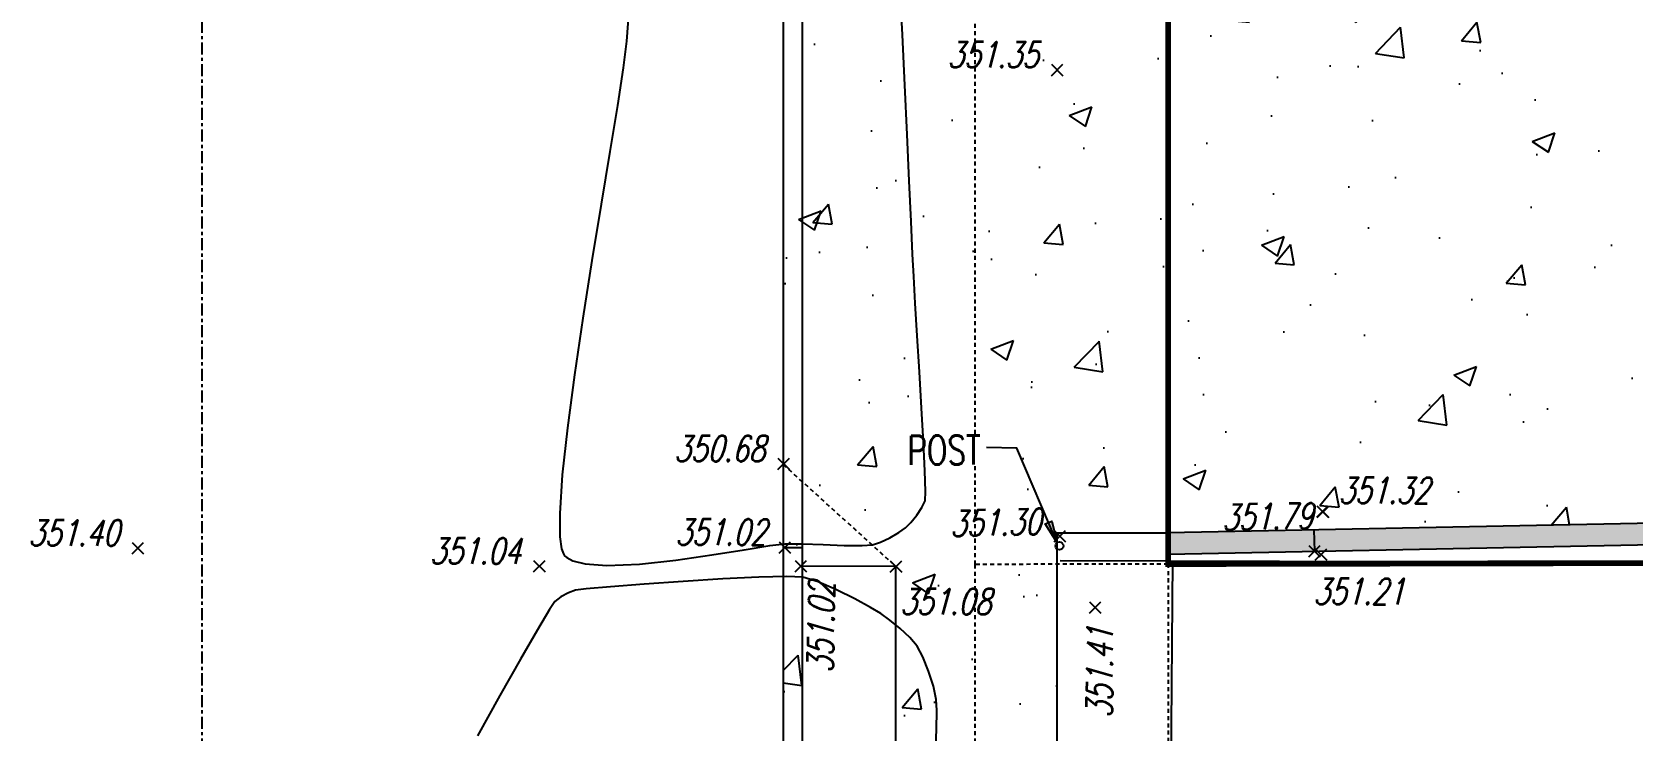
# Model space of a CAD drawing. Header units: feet. Extents: x 5005 to 5347, y 4757 to 5218.
# Drawn here: x 5006.61 to 5056.3, y 4961.27 to 4982.96 of the extents above; entities that cross this region are included whole.
import ezdxf

# ---------------------------------------------------------------- set-up
doc = ezdxf.new("R2010")
doc.units = ezdxf.units.FT
doc.header["$LTSCALE"] = 0.5
doc.header["$MEASUREMENT"] = 0
for name, pattern in [('CENTER2', [1.125, 0.75, -0.125, 0.125, -0.125]), ('DASHED2', [0.375, 0.25, -0.125]), ('PHANTOM2', [1.25, 0.625, -0.125, 0.125, -0.125, 0.125, -0.125])]:
    doc.linetypes.add(name, pattern=pattern)
for name, color, linetype in [('CL', 4, 'CENTER2'), ('CONTOUR MNR', 252, 'Continuous'), ('EG', 7, 'Continuous'), ('ELEV', 1, 'Continuous'), ('FENCE-CHAINL', 4, 'CHAIN LINIK FENCE'), ('FENCE-WOOD', 4, 'FENCELINE2'), ('HATCH', 252, 'Continuous'), ('PL WIDE', 20, 'PHANTOM2'), ('POINTS-TOPO DISPLAY', 183, 'Continuous'), ('POINTS-TOPO FL', 183, 'Continuous'), ('REC-MAP 14336', 7, 'Continuous'), ('RIGHT-OF-WAY', 7, 'DASHED2'), ('TC', 6, 'Continuous'), ('TOPO', 2, 'Continuous'), ('TOPO LABELS', 2, 'Continuous'), ('TOPO-DATE', 7, 'Continuous')]:
    doc.layers.add(name, color=color, linetype=linetype)
doc.layers.add('PL', color=20, linetype='PHANTOM2', plot=False)
doc.layers.add('Tie line', color=5, linetype='DASHED2', plot=False)
doc.styles.add('SIMPL_010', font='simplex.shx', dxfattribs={"width": 0.75, "oblique": 15, "height": 1})
doc.styles.add('SIMPLEX', font='simplex.shx', dxfattribs={"width": 0.75, "oblique": 15, "height": 0.08})
doc.styles.get("Standard").update_dxf_attribs({"font": 'simplex.shx', "width": 0.8})
doc.linetypes.add('CHAIN LINIK FENCE', pattern='A,0.5,-0.2,["X",Standard,S=0.1,R=0,X=-0.1,Y=-0.05],-0.25', length=0.95)
doc.linetypes.add('FENCELINE2', pattern='A,0.25,-0.1,[132,ltypeshp.shx,S=0.1,R=0,X=-0.1,Y=0],-0.1,1', length=1.45)
pattern_1 = [(50, (0, 0), (7.172602, -0.6275213), [0.75, -8.25]), (355, (0, 0), (-1.387513, 7.521921), [0.6, -6.6]), (100.45144, (0.598, -0.052), (5.7850885, 6.8944), [0.637402, -7.011421]), (46.1842, (0, 2), (10.672413, -1.655193), [1.125, -12.375]), (96.63564, (0.889, 1.862), (9.34662, 9.741186), [0.956103, -10.517138]), (351.18416, (0, 2), (9.34662, 9.741186), [0.9, -9.9]), (21, (1, 1.5), (5.9690705, -4.026189), [0.75, -8.25]), (326, (1, 1.5), (2.433153, 7.2515005), [0.6, -6.6]), (71.45144, (1.4974, 1.1645), (8.402224, 3.2253115), [0.637402, -7.011421]), (37.5, (0, 0), (0.12159855, 3.3289385), [0, -6.52, 0, -6.7, 0, -6.625]), (7.5, (0, 0), (2.6306954, 3.9441171), [0, -3.82, 0, -6.37, 0, -2.525]), (327.5, (-2.23, 0), (5.3382244, -0.2255487), [0, -2.5, 0, -7.8, 0, -10.35]), (317.5, (-3.23, 0), (5.8318617, 1.0010498), [0, -3.25, 0, -5.18, 0, -7.35])]

# ---------------------------------------------------------------- blocks, each defined once
blk = doc.blocks.new('CR 14336')
at = {"layer": 'CL'}
blk.add_line((544.169, 1936.631), (544.169, 1537.198), dxfattribs=at)
at = {"layer": 'PL'}
for q in [(574.169, 1792.536), (699.263, 1742.5)]:
    blk.add_line((574.169, 1742.245), q, dxfattribs=at)
at = {"layer": 'PL WIDE', "const_width": 0.18}
blk.add_lwpolyline([(574.169, 1742.245), (574.169, 1792.536), (699.263, 1792.586), (699.263, 1742.5), (574.169, 1742.245)], dxfattribs=at)
at = {"layer": 'RIGHT-OF-WAY'}
blk.add_line((574.169, 1742.252), (574.169, 1567.218), dxfattribs=at)
at = {"layer": 'Tie line'}
for p, q in [((568.169, 1792.533), (568.169, 1742.233)), ((574.169, 1742.245), (568.169, 1742.233)), ((568.169, 1742.233), (568.169, 1692.223))]:
    blk.add_line(p, q, dxfattribs=at)
blk = doc.blocks.new('PUNTA DE FLECHA')
at = {"layer": 'TOPO LABELS'}
h = blk.add_hatch(color=256, dxfattribs=at)
h.dxf.hatch_style = 1
h.paths.add_polyline_path([(4545.85, 4840.48), (4545.09, 4839.99), (4546.94, 4837.97)])
blk.add_lwpolyline([(4546.94, 4837.97), (4545.85, 4840.48), (4545.09, 4839.99), (4546.94, 4837.97)], dxfattribs=at)
blk = doc.blocks.new('*U236')
at = {"color": 0, "linetype": 'ByBlock', "lineweight": -2, "transparency": 16777216}
for p, q in [((-0.71, -0.71), (0.71, 0.71)), ((-0.71, 0.71), (0.71, -0.71))]:
    blk.add_line(p, q, dxfattribs=at)
blk = doc.blocks.new('*U301', base_point=(5038.428, 4981.787, 351.353))
at = {"layer": 'TOPO-DATE', "color": 183, "linetype": 'ByBlock', "insert": (5037.855, 4981.86, 351.353), "char_height": 0.8, "attachment_point": 9, "style": 'SIMPLEX'}
blk.add_mtext('351.35', dxfattribs=at)
blk = doc.blocks.new('*U302', base_point=(5038.428, 4981.787, 351.353))
at = {"layer": 'ELEV', "linetype": 'ByBlock', "lineweight": -2}
blk.add_blockref('*U301', (5038.428, 4981.787, 351.353), dxfattribs=at)
blk = doc.blocks.new('*U303', base_point=(5038.428, 4981.787, 351.353))
at = {"layer": 'ELEV', "linetype": 'ByBlock', "lineweight": -2}
blk.add_blockref('*U302', (5038.428, 4981.787, 351.353), dxfattribs=at)
at = {"layer": 'TOPO-DATE', "color": 183, "linetype": 'ByBlock', "lineweight": -2, "xscale": 0.25, "yscale": 0.25, "zscale": 0.25}
blk.add_blockref('*U236', (5038.428, 4981.787, 351.353), dxfattribs=at)
blk = doc.blocks.new('*U605', base_point=(5046.416, 4966.853, 351.787))
at = {"layer": 'TOPO-DATE', "color": 183, "linetype": 'ByBlock', "insert": (5046.381, 4967.555, 351.787), "char_height": 0.8, "attachment_point": 9, "rotation": 1.1401, "style": 'SIMPLEX'}
blk.add_mtext('351.79', dxfattribs=at)
blk = doc.blocks.new('*U606', base_point=(5046.416, 4966.853, 351.787))
at = {"layer": 'ELEV', "linetype": 'ByBlock', "lineweight": -2}
blk.add_blockref('*U605', (5046.416, 4966.853, 351.787), dxfattribs=at)
blk = doc.blocks.new('*U607', base_point=(5046.416, 4966.853, 351.787))
at = {"layer": 'ELEV', "linetype": 'ByBlock', "lineweight": -2}
blk.add_blockref('*U606', (5046.416, 4966.853, 351.787), dxfattribs=at)
at = {"layer": 'TOPO-DATE', "color": 183, "linetype": 'ByBlock', "lineweight": -2, "xscale": 0.25, "yscale": 0.25, "zscale": 0.25}
blk.add_blockref('*U236', (5046.416, 4966.853, 351.787), dxfattribs=at)
blk = doc.blocks.new('*U608', base_point=(5046.621, 4966.753, 351.209))
at = {"layer": 'TOPO-DATE', "color": 183, "linetype": 'ByBlock', "insert": (5046.382, 4966.001, 351.209), "char_height": 0.8, "attachment_point": 1, "style": 'SIMPLEX'}
blk.add_mtext('351.21', dxfattribs=at)
blk = doc.blocks.new('*U609', base_point=(5046.621, 4966.753, 351.209))
at = {"layer": 'ELEV', "linetype": 'ByBlock', "lineweight": -2}
blk.add_blockref('*U608', (5046.621, 4966.753, 351.209), dxfattribs=at)
blk = doc.blocks.new('*U610', base_point=(5046.621, 4966.753, 351.209))
at = {"layer": 'ELEV', "linetype": 'ByBlock', "lineweight": -2}
blk.add_blockref('*U609', (5046.621, 4966.753, 351.209), dxfattribs=at)
at = {"layer": 'TOPO-DATE', "color": 183, "linetype": 'ByBlock', "lineweight": -2, "xscale": 0.25, "yscale": 0.25, "zscale": 0.25}
blk.add_blockref('*U236', (5046.621, 4966.753, 351.209), dxfattribs=at)
blk = doc.blocks.new('*U611', base_point=(5046.667, 4968.083, 351.323))
at = {"layer": 'TOPO-DATE', "color": 183, "linetype": 'ByBlock', "insert": (5047.159, 4969.138, 351.323), "char_height": 0.8, "attachment_point": 1, "style": 'SIMPLEX'}
blk.add_mtext('351.32', dxfattribs=at)
blk = doc.blocks.new('*U612', base_point=(5046.667, 4968.083, 351.323))
at = {"layer": 'ELEV', "linetype": 'ByBlock', "lineweight": -2}
blk.add_blockref('*U611', (5046.667, 4968.083, 351.323), dxfattribs=at)
blk = doc.blocks.new('*U613', base_point=(5046.667, 4968.083, 351.323))
at = {"layer": 'ELEV', "linetype": 'ByBlock', "lineweight": -2}
blk.add_blockref('*U612', (5046.667, 4968.083, 351.323), dxfattribs=at)
at = {"layer": 'TOPO-DATE', "color": 183, "linetype": 'ByBlock', "lineweight": -2, "xscale": 0.25, "yscale": 0.25, "zscale": 0.25}
blk.add_blockref('*U236', (5046.667, 4968.083, 351.323), dxfattribs=at)
blk = doc.blocks.new('*U614', base_point=(5046.682, 4968.073, 351.324))
at = {"layer": 'TOPO-DATE', "color": 183, "linetype": 'ByBlock', "insert": (5047.159, 4969.138, 351.324), "char_height": 0.8, "attachment_point": 1, "style": 'SIMPLEX'}
blk.add_mtext('351.32', dxfattribs=at)
blk = doc.blocks.new('*U615', base_point=(5046.682, 4968.073, 351.324))
at = {"layer": 'ELEV', "linetype": 'ByBlock', "lineweight": -2}
blk.add_blockref('*U614', (5046.682, 4968.073, 351.324), dxfattribs=at)
blk = doc.blocks.new('*U616', base_point=(5046.682, 4968.073, 351.324))
at = {"layer": 'ELEV', "linetype": 'ByBlock', "lineweight": -2}
blk.add_blockref('*U615', (5046.682, 4968.073, 351.324), dxfattribs=at)
at = {"layer": 'TOPO-DATE', "color": 183, "linetype": 'ByBlock', "lineweight": -2, "xscale": 0.25, "yscale": 0.25, "zscale": 0.25}
blk.add_blockref('*U236', (5046.682, 4968.073, 351.324), dxfattribs=at)
blk = doc.blocks.new('*U620', base_point=(5038.515, 4967.321, 351.305))
at = {"layer": 'TOPO-DATE', "color": 183, "linetype": 'ByBlock', "insert": (5037.944, 4967.376, 351.305), "char_height": 0.8, "attachment_point": 9, "rotation": 1.4336, "style": 'SIMPLEX'}
blk.add_mtext('351.30', dxfattribs=at)
blk = doc.blocks.new('*U621', base_point=(5038.515, 4967.321, 351.305))
at = {"layer": 'ELEV', "linetype": 'ByBlock', "lineweight": -2}
blk.add_blockref('*U620', (5038.515, 4967.321, 351.305), dxfattribs=at)
blk = doc.blocks.new('*U622', base_point=(5038.515, 4967.321, 351.305))
at = {"layer": 'ELEV', "linetype": 'ByBlock', "lineweight": -2}
blk.add_blockref('*U621', (5038.515, 4967.321, 351.305), dxfattribs=at)
at = {"layer": 'TOPO-DATE', "color": 183, "linetype": 'ByBlock', "lineweight": -2, "xscale": 0.25, "yscale": 0.25, "zscale": 0.25}
blk.add_blockref('*U236', (5038.515, 4967.321, 351.305), dxfattribs=at)
blk = doc.blocks.new('*U644', base_point=(5033.429, 4966.378, 351.085))
at = {"layer": 'TOPO-DATE', "color": 183, "linetype": 'ByBlock', "insert": (5033.558, 4965.688, 351.085), "char_height": 0.8, "attachment_point": 1, "style": 'SIMPLEX'}
blk.add_mtext('351.08', dxfattribs=at)
blk = doc.blocks.new('*U645', base_point=(5033.429, 4966.378, 351.085))
at = {"layer": 'ELEV', "linetype": 'ByBlock', "lineweight": -2}
blk.add_blockref('*U644', (5033.429, 4966.378, 351.085), dxfattribs=at)
blk = doc.blocks.new('*U646', base_point=(5033.429, 4966.378, 351.085))
at = {"layer": 'ELEV', "linetype": 'ByBlock', "lineweight": -2}
blk.add_blockref('*U645', (5033.429, 4966.378, 351.085), dxfattribs=at)
at = {"layer": 'TOPO-DATE', "color": 183, "linetype": 'ByBlock', "lineweight": -2, "xscale": 0.25, "yscale": 0.25, "zscale": 0.25}
blk.add_blockref('*U236', (5033.429, 4966.378, 351.085), dxfattribs=at)
blk = doc.blocks.new('*U647', base_point=(5030.476, 4966.391, 351.016))
at = {"layer": 'TOPO-DATE', "color": 183, "linetype": 'ByBlock', "insert": (5030.673, 4963.084, 351.016), "char_height": 0.8, "attachment_point": 1, "rotation": 88.8726, "style": 'SIMPLEX'}
blk.add_mtext('351.02', dxfattribs=at)
blk = doc.blocks.new('*U648', base_point=(5030.476, 4966.391, 351.016))
at = {"layer": 'ELEV', "linetype": 'ByBlock', "lineweight": -2}
blk.add_blockref('*U647', (5030.476, 4966.391, 351.016), dxfattribs=at)
blk = doc.blocks.new('*U649', base_point=(5030.476, 4966.391, 351.016))
at = {"layer": 'ELEV', "linetype": 'ByBlock', "lineweight": -2}
blk.add_blockref('*U648', (5030.476, 4966.391, 351.016), dxfattribs=at)
at = {"layer": 'TOPO-DATE', "color": 183, "linetype": 'ByBlock', "lineweight": -2, "xscale": 0.25, "yscale": 0.25, "zscale": 0.25}
blk.add_blockref('*U236', (5030.476, 4966.391, 351.016), dxfattribs=at)
blk = doc.blocks.new('*U650', base_point=(5029.98, 4966.968, 351.015))
at = {"layer": 'TOPO-DATE', "color": 183, "linetype": 'ByBlock', "insert": (5029.407, 4967.042, 351.015), "char_height": 0.8, "attachment_point": 9, "style": 'SIMPLEX'}
blk.add_mtext('351.02', dxfattribs=at)
blk = doc.blocks.new('*U651', base_point=(5029.98, 4966.968, 351.015))
at = {"layer": 'ELEV', "linetype": 'ByBlock', "lineweight": -2}
blk.add_blockref('*U650', (5029.98, 4966.968, 351.015), dxfattribs=at)
blk = doc.blocks.new('*U652', base_point=(5029.98, 4966.968, 351.015))
at = {"layer": 'ELEV', "linetype": 'ByBlock', "lineweight": -2}
blk.add_blockref('*U651', (5029.98, 4966.968, 351.015), dxfattribs=at)
at = {"layer": 'TOPO-DATE', "color": 183, "linetype": 'ByBlock', "lineweight": -2, "xscale": 0.25, "yscale": 0.25, "zscale": 0.25}
blk.add_blockref('*U236', (5029.98, 4966.968, 351.015), dxfattribs=at)
blk = doc.blocks.new('*U653', base_point=(5029.943, 4969.562, 350.68))
at = {"layer": 'TOPO-DATE', "color": 183, "linetype": 'ByBlock', "insert": (5029.37, 4969.636, 350.68), "char_height": 0.8, "attachment_point": 9, "style": 'SIMPLEX'}
blk.add_mtext('350.68', dxfattribs=at)
blk = doc.blocks.new('*U654', base_point=(5029.943, 4969.562, 350.68))
at = {"layer": 'ELEV', "linetype": 'ByBlock', "lineweight": -2}
blk.add_blockref('*U653', (5029.943, 4969.562, 350.68), dxfattribs=at)
blk = doc.blocks.new('*U655', base_point=(5029.943, 4969.562, 350.68))
at = {"layer": 'ELEV', "linetype": 'ByBlock', "lineweight": -2}
blk.add_blockref('*U654', (5029.943, 4969.562, 350.68), dxfattribs=at)
at = {"layer": 'TOPO-DATE', "color": 183, "linetype": 'ByBlock', "lineweight": -2, "xscale": 0.25, "yscale": 0.25, "zscale": 0.25}
blk.add_blockref('*U236', (5029.943, 4969.562, 350.68), dxfattribs=at)
blk = doc.blocks.new('*U800', base_point=(5009.895, 4966.946, 351.398))
at = {"layer": 'TOPO-DATE', "color": 183, "linetype": 'ByBlock', "insert": (5009.321, 4967.019, 351.398), "char_height": 0.8, "attachment_point": 9, "style": 'SIMPLEX'}
blk.add_mtext('351.40', dxfattribs=at)
blk = doc.blocks.new('*U801', base_point=(5009.895, 4966.946, 351.398))
at = {"layer": 'ELEV', "linetype": 'ByBlock', "lineweight": -2}
blk.add_blockref('*U800', (5009.895, 4966.946, 351.398), dxfattribs=at)
blk = doc.blocks.new('*U802', base_point=(5009.895, 4966.946, 351.398))
at = {"layer": 'ELEV', "linetype": 'ByBlock', "lineweight": -2}
blk.add_blockref('*U801', (5009.895, 4966.946, 351.398), dxfattribs=at)
at = {"layer": 'TOPO-DATE', "color": 183, "linetype": 'ByBlock', "lineweight": -2, "xscale": 0.25, "yscale": 0.25, "zscale": 0.25}
blk.add_blockref('*U236', (5009.895, 4966.946, 351.398), dxfattribs=at)
blk = doc.blocks.new('*U821', base_point=(5022.357, 4966.385, 351.037))
at = {"layer": 'TOPO-DATE', "color": 183, "linetype": 'ByBlock', "insert": (5021.784, 4966.458, 351.037), "char_height": 0.8, "attachment_point": 9, "style": 'SIMPLEX'}
blk.add_mtext('351.04', dxfattribs=at)
blk = doc.blocks.new('*U822', base_point=(5022.357, 4966.385, 351.037))
at = {"layer": 'ELEV', "linetype": 'ByBlock', "lineweight": -2}
blk.add_blockref('*U821', (5022.357, 4966.385, 351.037), dxfattribs=at)
blk = doc.blocks.new('*U823', base_point=(5022.357, 4966.385, 351.037))
at = {"layer": 'ELEV', "linetype": 'ByBlock', "lineweight": -2}
blk.add_blockref('*U822', (5022.357, 4966.385, 351.037), dxfattribs=at)
at = {"layer": 'TOPO-DATE', "color": 183, "linetype": 'ByBlock', "lineweight": -2, "xscale": 0.25, "yscale": 0.25, "zscale": 0.25}
blk.add_blockref('*U236', (5022.357, 4966.385, 351.037), dxfattribs=at)
blk = doc.blocks.new('*U830', base_point=(5039.607, 4965.105, 351.406))
at = {"layer": 'TOPO-DATE', "color": 183, "linetype": 'ByBlock', "insert": (5040.161, 4964.505, 351.406), "char_height": 0.8, "attachment_point": 9, "rotation": 89.5221, "style": 'SIMPLEX'}
blk.add_mtext('351.41', dxfattribs=at)
blk = doc.blocks.new('*U831', base_point=(5039.607, 4965.105, 351.406))
at = {"layer": 'ELEV', "linetype": 'ByBlock', "lineweight": -2}
blk.add_blockref('*U830', (5039.607, 4965.105, 351.406), dxfattribs=at)
blk = doc.blocks.new('*U832', base_point=(5039.607, 4965.105, 351.406))
at = {"layer": 'ELEV', "linetype": 'ByBlock', "lineweight": -2}
blk.add_blockref('*U831', (5039.607, 4965.105, 351.406), dxfattribs=at)
at = {"layer": 'TOPO-DATE', "color": 183, "linetype": 'ByBlock', "lineweight": -2, "xscale": 0.25, "yscale": 0.25, "zscale": 0.25}
blk.add_blockref('*U236', (5039.607, 4965.105, 351.406), dxfattribs=at)
blk = doc.blocks.new('*U893')
at = {"layer": 'CONTOUR MNR', "color": 252, "linetype": 'Continuous', "lineweight": -3, "elevation": 351}
for points in [[(5025.138, 4983.647), (5025.065, 4982.679), (5024.959, 4981.857), (5024.779, 4980.689), (5024.546, 4979.252), (5024.277, 4977.621), (5023.992, 4975.872), (5023.709, 4974.082), (5023.449, 4972.325), (5023.229, 4970.679), (5023.07, 4969.219), (5022.99, 4968.021), (5022.995, 4967.302), (5023.047, 4966.928), (5023.106, 4966.767), (5023.143, 4966.714), (5023.212, 4966.654), (5023.396, 4966.555), (5023.777, 4966.457), (5024.448, 4966.409), (5025.467, 4966.451), (5026.59, 4966.573), (5027.709, 4966.735), (5028.718, 4966.9), (5029.51, 4967.029), (5029.979, 4967.085), (5030.512, 4967.08), (5031.165, 4967.058), (5031.824, 4967.034), (5032.373, 4967.025), (5032.698, 4967.046), (5032.951, 4967.133), (5033.24, 4967.272), (5033.514, 4967.43), (5033.719, 4967.577), (5033.891, 4967.747), (5034.074, 4967.968), (5034.233, 4968.204), (5034.332, 4968.415), (5034.342, 4968.71), (5034.322, 4969.347), (5034.279, 4970.238), (5034.22, 4971.293), (5034.153, 4972.424), (5034.086, 4973.54), (5034.025, 4974.554), (5033.978, 4975.375), (5033.943, 4976.067), (5033.897, 4977.081), (5033.841, 4978.344), (5033.775, 4979.782), (5033.703, 4981.318), (5033.626, 4982.88), (5033.546, 4984.393)], [(5034.659, 4960.557), (5034.687, 4961.318), (5034.694, 4961.911), (5034.678, 4962.255), (5034.588, 4962.66), (5034.437, 4963.131), (5034.258, 4963.578), (5034.082, 4963.909), (5033.86, 4964.173), (5033.561, 4964.454), (5033.241, 4964.715), (5032.955, 4964.92), (5032.64, 4965.109), (5032.154, 4965.374), (5031.583, 4965.658), (5031.014, 4965.902), (5030.534, 4966.048), (5030.044, 4966.07), (5029.172, 4966.048), (5028.054, 4965.992), (5026.823, 4965.916), (5025.616, 4965.832), (5024.567, 4965.751), (5023.811, 4965.685), (5023.483, 4965.648), (5023.262, 4965.563), (5023.021, 4965.434), (5022.835, 4965.295), (5022.674, 4965.042), (5022.303, 4964.417), (5021.773, 4963.501), (5021.135, 4962.376), (5020.439, 4961.123)]]:
    blk.add_lwpolyline(points, dxfattribs=at)

msp = doc.modelspace()

# ---------------------------------------------------------------- block references
at = {"layer": 'REC-MAP 14336'}
msp.add_blockref('CR 14336', (4467.708, 3224.209), dxfattribs=at)

# ---------------------------------------------------------------- next in the draw order: hatches: boundary and pattern name
at = {"layer": 'HATCH'}
h = msp.add_hatch(dxfattribs=at)
h.set_pattern_fill('AR-CONC', color=256)
h.set_pattern_definition(pattern_1)
h.paths.add_polyline_path([(5038.427, 4966.915, -0.506926), (5038.427, 4967.117), (5038.056, 4967.698), (5038.265, 4967.787), (5038.353, 4967.423), (5041.864, 4967.423), (5041.877, 4967.423), (5041.877, 5016.364), (5038.369, 5016.403), (5038.239, 4995.405, -0.994915), (5038.489, 4995.404, -0.473397), (5038.339, 4995.281), (5038.153, 4994.617), (5037.948, 4994.713), (5038.339, 4995.281, -0.360284), (5038.239, 4995.405), (5038.153, 4995.279), (5038.369, 5016.403), (5041.877, 5016.364), (5041.877, 5016.745), (5038.427, 5016.743), (5038.427, 5026.552), (5030.527, 5026.552), (5030.527, 5021.665), (5035.505, 5017.085, -0.757892), (5036.373, 5016.644, -0.086255), (5036.403, 5016.473, -0.750841), (5035.47, 5016.202), (5033.427, 5014.906), (5033.427, 4994.385), (5030.527, 4992.978), (5030.527, 4970.706), (5035.541, 4966.726, -0.710387), (5036.443, 4966.411, -1), (5035.432, 4966.411, -0.169326), (5035.541, 4966.726), (5030.527, 4970.706), (5030.527, 4969.003), (5033.427, 4966.378), (5033.427, 4941.254), (5038.427, 4941.254)])
h.paths.add_polyline_path([(5030.527, 4969.003), (5030.527, 4966.391), (5033.427, 4966.378)], flags=17)
h.paths.add_polyline_path([(5033.427, 4994.385), (5030.527, 4994.385), (5030.527, 4992.978)], flags=17)
h.paths.add_polyline_path([(5035.391, 5016.473, -0.049129), (5035.401, 5016.572, -0.086255), (5035.372, 5016.742, -0.188128), (5035.505, 5017.085), (5030.527, 5021.665), (5030.527, 5017.705), (5033.427, 5017.705), (5033.427, 5014.906), (5035.47, 5016.202, -0.142308)], flags=17)
h.paths.add_polyline_path([(5030.527, 5029.219), (5030.527, 5026.552), (5038.427, 5026.552)])
h.paths.add_polyline_path([(5038.427, 5066.025), (5030.527, 5066.025), (5030.527, 5029.219), (5038.427, 5026.552)])
h.paths.add_polyline_path([(5030.527, 4941.254), (5030.527, 5066.025), (5029.927, 5066.025), (5029.927, 4941.254)])
h.paths.add_polyline_path([(5033.462, 4969.311), (5036.387, 4969.319), (5036.383, 4970.669), (5033.458, 4970.661)], flags=24)
h.paths.add_polyline_path([(5033.271, 4991.652), (5036.196, 4991.66), (5036.192, 4993.01), (5033.267, 4993.002)], flags=24)
h = msp.add_hatch(dxfattribs=at)
h.set_pattern_fill('AR-CONC', color=256, scale=0.5)
h.set_pattern_definition([(50, (0, 0), (3.5863009, -0.3137607), [0.375, -4.125]), (355, (0, 0), (-0.6937567, 3.7609607), [0.3, -3.3]), (100.451444, (0.299, -0.026), (2.8925442, 3.4472), [0.318701, -3.5057106]), (46.1842, (0, 1), (5.3362067, -0.8275964), [0.5625, -6.1875]), (96.635635, (0.4447, 0.931), (4.6733097, 4.870593), [0.4780517, -5.258569]), (351.18416, (0, 1), (4.6733097, 4.870593), [0.45, -4.95]), (21, (0.5, 0.75), (2.9845353, -2.0130945), [0.375, -4.125]), (326, (0.5, 0.75), (1.2165767, 3.6257502), [0.3, -3.3]), (71.451445, (0.7487, 0.5822), (4.2011119, 1.6126558), [0.318701, -3.5057106]), (37.5, (0, 0), (0.06079928, 1.66446927), [0, -3.26, 0, -3.35, 0, -3.3125]), (7.5, (0, 0), (1.3153477, 1.97205856), [0, -1.91, 0, -3.185, 0, -1.2625]), (327.5, (-1.115, 0), (2.66911218, -0.11277436), [0, -1.25, 0, -3.9, 0, -5.175]), (317.5, (-1.615, 0), (2.91593085, 0.5005249), [0, -1.625, 0, -2.59, 0, -3.675])])
h.paths.add_polyline_path([(5165.787, 4966.942), (5165.792, 4969.045), (5155.444, 4969.256), (5155.439, 4966.906), (5165.787, 4966.942), (5166.037, 4966.707), (5155.189, 4966.661), (5155.195, 4969.511), (5166.042, 4969.29), (5166.037, 4966.707)])
edge = h.paths.add_edge_path()
edge.add_line((5118.469, 5017.127), (5057.456, 5017.202))
edge.add_line((5057.456, 5017.202), (5057.459, 5016.818))
edge.add_line((5057.459, 5016.818), (5118.469, 5016.727))
edge.add_line((5118.469, 5016.727), (5118.469, 5017.127))
edge.add_line((5041.877, 4967.423), (5041.877, 4966.763))
edge.add_line((5041.877, 4966.763), (5066.849, 4967.26))
edge.add_line((5066.849, 4967.26), (5090.311, 4967.425))
edge.add_line((5090.311, 4967.425), (5148.333, 4967.405))
edge.add_line((5148.333, 4967.405), (5155.19, 4967.402))
edge.add_line((5155.19, 4967.402), (5155.192, 4968.063))
edge.add_line((5155.192, 4968.063), (5148.334, 4968.065))
edge.add_line((5148.334, 4968.065), (5090.305, 4968.085))
edge.add_line((5090.305, 4968.085), (5066.84, 4967.92))
edge.add_line((5066.84, 4967.92), (5041.864, 4967.423))
h = msp.add_hatch(dxfattribs=at)
h.set_pattern_fill('AR-CONC', color=256)
h.set_pattern_definition(pattern_1)
edge = h.paths.add_edge_path()
edge.add_line((5166.971, 4990.242), (5166.949, 4990.257))
edge.add_line((5166.949, 4990.257), (5166.971, 4990.281))
edge.add_line((5166.971, 4990.281), (5166.971, 5016.795))
edge.add_line((5166.971, 5016.795), (5166.867, 5016.795))
edge.add_line((5166.867, 5016.795), (5166.862, 5016.42))
edge.add_line((5166.862, 5016.42), (5166.793, 5016.249))
edge.add_line((5166.793, 5016.249), (5166.837, 4991.491))
edge.add_line((5166.837, 4991.491), (5116.497, 4991.401))
edge.add_line((5116.497, 4991.401), (5110.321, 4991.39))
edge.add_line((5110.321, 4991.39), (5110.308, 4998.703))
edge.add_line((5110.308, 4998.703), (5116.484, 4998.714))
edge.add_line((5116.484, 4998.714), (5116.452, 5016.159))
edge.add_line((5116.452, 5016.159), (5106.364, 5016.164))
edge.add_line((5106.364, 5016.164), (5106.263, 5015.978))
edge.add_line((5106.263, 5015.978), (5106.025, 5016.164))
edge.add_line((5106.025, 5016.164), (5057.626, 5016.189))
edge.add_line((5057.626, 5016.189), (5041.877, 5016.364))
edge.add_line((5041.877, 5016.364), (5041.877, 4967.423))
edge.add_line((5041.877, 4967.423), (5066.84, 4967.92))
edge.add_line((5066.84, 4967.92), (5078.572, 4968.002))
edge.add_line((5078.572, 4968.002), (5078.081, 4968.487))
edge.add_line((5078.081, 4968.487), (5078.265, 4968.62))
edge.add_line((5078.265, 4968.62), (5078.572, 4968.002))
edge.add_line((5078.572, 4968.002), (5090.305, 4968.085))
edge.add_line((5090.305, 4968.085), (5148.336, 4968.758))
edge.add_line((5148.336, 4968.758), (5148.337, 4969.407))
edge.add_line((5148.337, 4969.407), (5155.224, 4969.514))
edge.add_line((5155.224, 4969.514), (5165.904, 4969.434))
edge.add_line((5165.904, 4969.434), (5165.904, 4969.293))
edge.add_line((5165.904, 4969.293), (5166.042, 4969.29))
edge.add_line((5166.042, 4969.29), (5166.037, 4966.707))
edge.add_line((5166.037, 4966.707), (5166.971, 4966.709))
edge.add_line((5166.971, 4966.709), (5166.971, 4968.038))
edge.add_line((5166.971, 4968.038), (5166.912, 4967.995))
edge.add_line((5166.912, 4967.995), (5166.604, 4968.612))
edge.add_arc((5166.525, 4968.709), 0.125, 180, 309.3051, ccw=False)
edge.add_arc((5166.525, 4968.709), 0.125, -50.6949, 180, ccw=False)
edge.add_line((5166.604, 4968.612), (5166.971, 4968.25))
edge.add_line((5166.971, 4968.25), (5166.971, 4990.242))
edge = h.paths.add_edge_path(flags=16)
edge.add_arc((5108.216, 4988.755), 0.677, 0, 360)
h.paths.add_polyline_path([(5109.035, 4988.181), (5108.998, 4990.846), (5111.564, 4990.881), (5111.6, 4988.216), (5110.318, 4988.198), (5110.809, 4987.714), (5110.625, 4987.581), (5110.318, 4988.198)], flags=16)
edge = h.paths.add_edge_path(flags=16)
edge.add_line((5108.817, 4991.244), (5108.873, 4991.898))
edge.add_line((5108.873, 4991.898), (5108.816, 4991.994))
edge.add_arc((5108.91, 4992.179), 0.208, 74.0553, 242.9604, ccw=False)
edge.add_arc((5108.109, 4986.112), 6.326, 81.6621, 82.2019, ccw=False)
edge.add_line((5109.026, 4992.371), (5109.086, 4992.477))
edge.add_line((5109.086, 4992.477), (5109.14, 4992.477))
edge.add_line((5109.14, 4992.477), (5109.133, 4992.672))
edge.add_arc((5108.814, 4996.362), 3.704, 266.5531, 274.9424, ccw=False)
edge.add_arc((5108.581, 4992.699), 0.0354, 76.2969, 286.7789, ccw=False)
edge.add_arc((5108.803, 4989.077), 3.662, 84.8564, 93.3425, ccw=False)
edge.add_line((5109.132, 4992.724), (5109.253, 4992.724))
edge.add_arc((5109.58, 4989.077), 3.662, 86.5997, 95.1323, ccw=False)
edge.add_arc((5109.807, 4992.699), 0.0345, -92.535, 105.6379, ccw=False)
edge.add_arc((5109.577, 4996.362), 3.704, 265.0101, 273.5389, ccw=False)
edge.add_line((5109.255, 4992.672), (5109.261, 4992.477))
edge.add_line((5109.261, 4992.477), (5109.335, 4992.477))
edge.add_line((5109.335, 4992.477), (5109.415, 4992.329))
edge.add_arc((5109.346, 4992.632), 0.311, 282.7917, 304.9556)
edge.add_arc((5109.78, 4992.066), 0.403, 0.2151, 129.3477, ccw=False)
edge.add_line((5110.183, 4992.067), (5109.939, 4992.034))
edge.add_line((5109.939, 4992.034), (5109.986, 4991.627))
edge.add_arc((5109.899, 4991.617), 0.0874, -187.6092, 6.4925, ccw=False)
edge.add_line((5109.812, 4991.628), (5109.849, 4991.963))
edge.add_arc((5109.706, 4991.982), 0.143, 352.3908, 527.6825)
edge.add_arc((5109.419, 4992.143), 0.197, 248.8776, 318.486, ccw=False)
edge.add_line((5109.348, 4991.96), (5109.241, 4991.899))
edge.add_line((5109.241, 4991.899), (5109.185, 4991.244))
edge.add_line((5109.185, 4991.244), (5108.817, 4991.244))
h.paths.add_polyline_path([(5107.732, 4988.078), (5108.699, 4988.078), (5108.7, 4989.433), (5107.732, 4989.433)], flags=16)
h.paths.add_polyline_path([(5162.362, 4988.009), (5165.287, 4988.018), (5165.283, 4989.368), (5162.358, 4989.359)], flags=16)
h.paths.add_polyline_path([(5112.899, 4985.583), (5115.664, 4985.59), (5115.66, 4986.94), (5112.896, 4986.933)], flags=16)
h.paths.add_polyline_path([(5068.757, 4969.244), (5076.086, 4969.265), (5076.082, 4970.615), (5068.753, 4970.594)], flags=16)
h.paths.add_polyline_path([(5097.221, 5013.958), (5104.196, 5013.977), (5104.192, 5015.327), (5097.217, 5015.308)], flags=16)
h.paths.add_polyline_path([(5088.288, 4988.982), (5100.585, 4988.982), (5102.583, 4996.438), (5090.286, 4996.438)], flags=16)

# ---------------------------------------------------------------- next in the draw order: linework, layer by layer
at = {"layer": 'CONTOUR MNR', "linetype": 'ByBlock', "lineweight": -2, "elevation": 351, "flags": 128}
msp.add_lwpolyline([(5034.659, 4960.557), (5034.687, 4961.318), (5034.694, 4961.911), (5034.678, 4962.255), (5034.588, 4962.66), (5034.437, 4963.131), (5034.258, 4963.578), (5034.082, 4963.909), (5033.86, 4964.173), (5033.561, 4964.454), (5033.241, 4964.715), (5032.955, 4964.92), (5032.64, 4965.109), (5032.154, 4965.374), (5031.583, 4965.658), (5031.014, 4965.902), (5030.534, 4966.048), (5030.044, 4966.07), (5029.172, 4966.048), (5028.054, 4965.992), (5026.823, 4965.916), (5025.616, 4965.832), (5024.567, 4965.751), (5023.811, 4965.685), (5023.483, 4965.648), (5023.262, 4965.563), (5023.021, 4965.434), (5022.835, 4965.295), (5022.674, 4965.042), (5022.303, 4964.417), (5021.773, 4963.501), (5021.135, 4962.376), (5020.439, 4961.123)], dxfattribs=at)
at = {"layer": 'FENCE-CHAINL', "ltscale": 1.25}
msp.add_lwpolyline([(5038.527, 4966.563), (5075.945, 4966.454), (5107.546, 4966.715), (5166.441, 4966.59)], dxfattribs=at)
at = {"layer": 'FENCE-WOOD'}
msp.add_line((5042.007, 4966.552), (5041.885, 4949.022), dxfattribs=at)
at = {"layer": 'TC'}
for p, q in [((5046.402, 4967.513), (5046.416, 4966.853)), ((5029.927, 4966.968), (5030.527, 4966.968))]:
    msp.add_line(p, q, dxfattribs=at)
msp.add_lwpolyline([(5030.527, 4941.254), (5030.527, 5066.025), (5029.927, 5066.025), (5029.927, 4941.254)], close=True, dxfattribs=at)
msp.add_lwpolyline([(5041.877, 4967.423), (5041.877, 4966.763), (5066.849, 4967.26), (5090.311, 4967.425), (5155.19, 4967.402), (5155.192, 4968.063), (5090.305, 4968.085), (5066.84, 4967.92), (5041.864, 4967.423)], dxfattribs=at)
at = {"layer": 'TOPO'}
for p, q in [((5030.527, 4966.391), (5030.527, 4994.385)), ((5033.427, 4966.378), (5030.527, 4966.391)), ((5033.427, 4941.254), (5033.427, 4966.38))]:
    msp.add_line(p, q, dxfattribs=at)
at = {"layer": 'TOPO', "linetype": 'DASHED2'}
msp.add_line((5029.927, 4969.546), (5033.427, 4966.378), dxfattribs=at)
at = {"layer": 'TOPO'}
msp.add_lwpolyline([(5033.427, 4941.254), (5038.427, 4941.254), (5038.427, 4967.423), (5041.864, 4967.423)], dxfattribs=at)
msp.add_circle((5038.501, 4967.016), 0.125, dxfattribs=at)

# ---------------------------------------------------------------- next in the draw order: block references
at = {"layer": 'POINTS-TOPO DISPLAY'}
for name, p in [('*U303', (5038.428, 4981.787, 351.353)), ('*U655', (5029.943, 4969.562, 350.68)), ('*U607', (5046.416, 4966.853, 351.787)), ('*U802', (5009.895, 4966.946, 351.398)), ('*U652', (5029.98, 4966.968, 351.015)), ('*U622', (5038.515, 4967.321, 351.305)), ('*U823', (5022.357, 4966.385, 351.037)), ('*U610', (5046.621, 4966.753, 351.209)), ('*U649', (5030.476, 4966.391, 351.016)), ('*U646', (5033.429, 4966.378, 351.085)), ('*U832', (5039.607, 4965.105, 351.406))]:
    msp.add_blockref(name, p, dxfattribs=at)
at = {"layer": 'POINTS-TOPO FL'}
for name, p in [('*U613', (5046.667, 4968.083, 351.323)), ('*U616', (5046.682, 4968.073, 351.324))]:
    msp.add_blockref(name, p, dxfattribs=at)
at = {"layer": 'TOPO LABELS', "xscale": -0.2520000000000011, "yscale": 0.2520000000000011, "zscale": 0.2520000000000011, "rotation": 56.07923817403825}
msp.add_blockref('PUNTA DE FLECHA', (6689.531, 5237.585), dxfattribs=at)

# ---------------------------------------------------------------- next in the draw order: texts
at = {"layer": 'TOPO LABELS', "insert": (5033.449, 4970.436), "char_height": 0.9, "attachment_point": 1, "rotation": 0.1593, "style": 'SIMPL_010', "bg_fill": 3, "box_fill_scale": 1.05, "bg_fill_color": 256, "bg_fill_transparency": 0}
msp.add_mtext_dynamic_manual_height_columns('\\A1;\\pxqc;{\\Q0;POST}', width=2.94418, gutter_width=6.209, heights=[1.027], dxfattribs=at)

# ---------------------------------------------------------------- next in the draw order: linework, layer by layer
at = {"layer": 'CONTOUR MNR', "linetype": 'ByBlock', "lineweight": -2, "elevation": 351, "flags": 128}
msp.add_lwpolyline([(5025.138, 4983.647), (5025.065, 4982.679), (5024.959, 4981.857), (5024.779, 4980.689), (5024.546, 4979.252), (5024.277, 4977.621), (5023.992, 4975.872), (5023.709, 4974.082), (5023.449, 4972.325), (5023.229, 4970.679), (5023.07, 4969.219), (5022.99, 4968.021), (5022.995, 4967.302), (5023.047, 4966.928), (5023.106, 4966.767), (5023.143, 4966.714), (5023.212, 4966.654), (5023.396, 4966.555), (5023.777, 4966.457), (5024.448, 4966.409), (5025.467, 4966.451), (5026.59, 4966.573), (5027.709, 4966.735), (5028.718, 4966.9), (5029.51, 4967.029), (5029.979, 4967.085), (5030.512, 4967.08), (5031.165, 4967.058), (5031.824, 4967.034), (5032.373, 4967.025), (5032.698, 4967.046), (5032.951, 4967.133), (5033.24, 4967.272), (5033.514, 4967.43), (5033.719, 4967.577), (5033.891, 4967.747), (5034.074, 4967.968), (5034.233, 4968.204), (5034.332, 4968.415), (5034.342, 4968.71), (5034.322, 4969.347), (5034.279, 4970.238), (5034.22, 4971.293), (5034.153, 4972.424), (5034.086, 4973.54), (5034.025, 4974.554), (5033.978, 4975.375), (5033.943, 4976.067), (5033.897, 4977.081), (5033.841, 4978.344), (5033.775, 4979.782), (5033.703, 4981.318), (5033.626, 4982.88), (5033.546, 4984.393)], dxfattribs=at)
at = {"layer": 'TOPO LABELS'}
msp.add_lwpolyline([(5038.427, 4967.117), (5037.177, 4970.051), (5036.237, 4970.068)], dxfattribs=at)

# ---------------------------------------------------------------- next in the draw order: block references
at = {"layer": 'EG', "color": 7, "linetype": 'Continuous', "lineweight": -3}
msp.add_blockref('*U893', (0, 0), dxfattribs=at)

doc.saveas('drawing.dxf')
